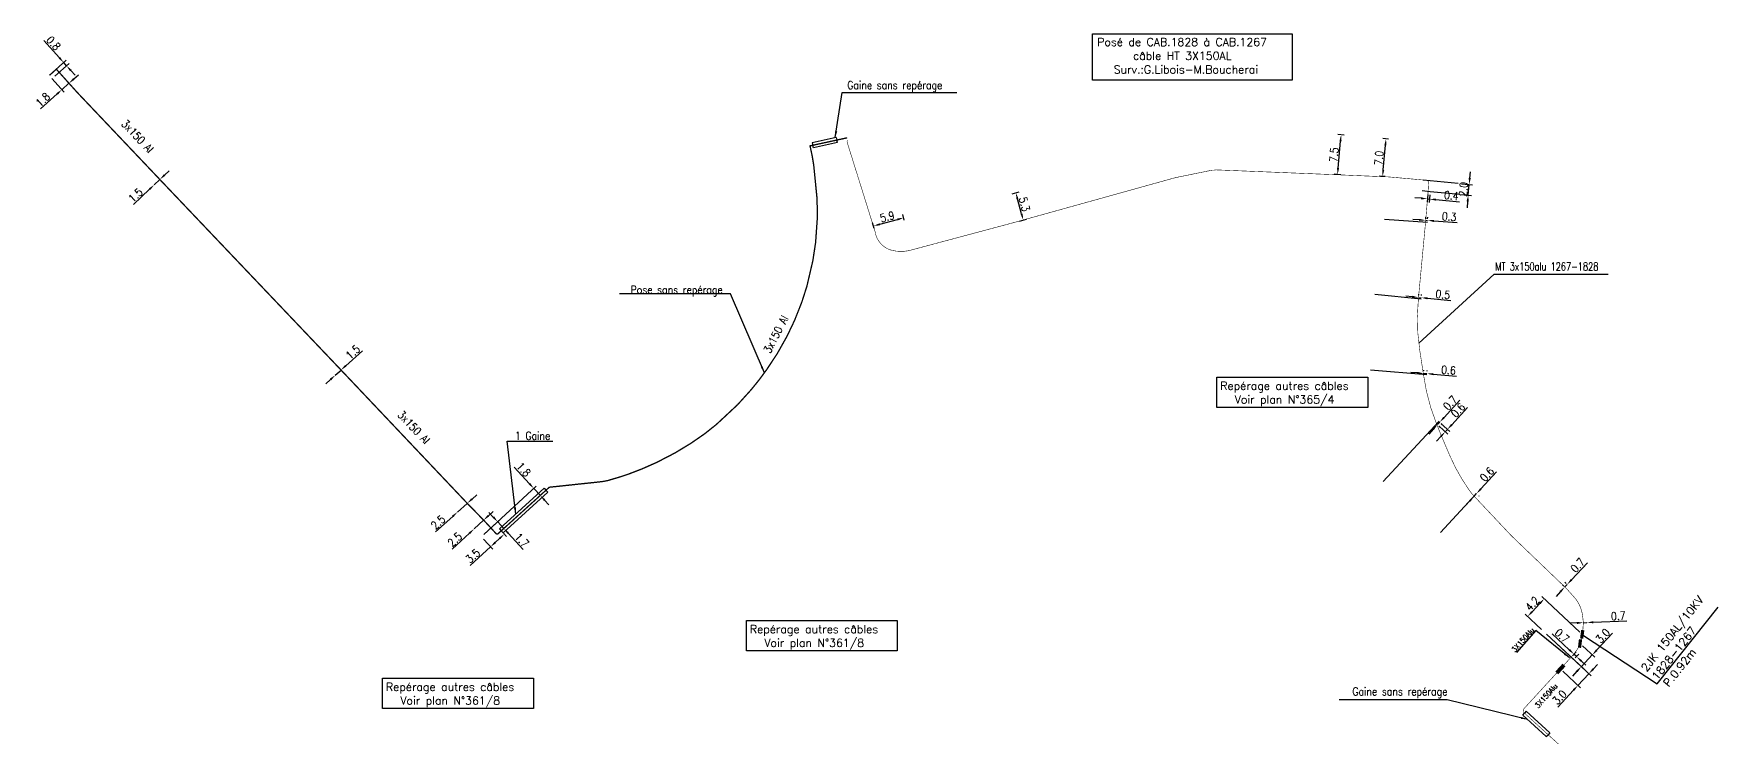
# Model space of a CAD drawing. Header units: millimetres. Extents: x 156382 to 158006, y 120998 to 122000.
# Drawn here: x 157395 to 157710.9, y 121566.6 to 121698.5 of the extents above; entities that cross this region are included whole.
import ezdxf
from ezdxf.enums import TextEntityAlignment as Align

# ---------------------------------------------------------------- set-up
doc = ezdxf.new("R2010")
doc.units = ezdxf.units.MM
doc.header["$PDMODE"] = 34
doc.layers.get('0').update_dxf_attribs({"linetype": 'CONTINUOUS'})
doc.layers.get('DEFPOINTS').update_dxf_attribs({"linetype": 'CONTINUOUS'})
for name, color, linetype in [('M_110', 1, 'M_ST_10'), ('M_200', 7, 'CONTINUOUS'), ('M_300', 7, 'CONTINUOUS'), ('M_400', 7, 'CONTINUOUS'), ('M_900', 7, 'CONTINUOUS')]:
    doc.layers.add(name, color=color, linetype=linetype)
doc.styles.add('M_ROMANS', font='ROMANS.shx', dxfattribs={"width": 0.75})
doc.styles.get("Standard").update_dxf_attribs({"font": 'romans.shx', "width": 0.85})
doc.linetypes.add('M_ST_10', pattern='A,5,-0.3,["++",Standard,S=1,R=0,X=0,Y=-0.5],-2.8', length=8.1)
doc.dimstyles.get("Standard").update_dxf_attribs({"dimtxt": 1.5, "dimasz": 1.2, "dimexe": 0.625, "dimexo": 0.625, "dimgap": 0.25, "dimtad": 1, "dimdec": 1, "dimzin": 0, "dimdsep": 46, "dimtxsty": 'Standard', "dimcen": -0.5, "dimadec": 0, "dimazin": 0, "dimtfac": 1, "dimtdec": 1, "dimtmove": 0, "dimatfit": 3, "dimfxl": 0, "dimtolj": 1, "dimtzin": 0, "dimarcsym": 0})

# ---------------------------------------------------------------- blocks, each defined once
blk = doc.blocks.new('*D0')
at = {"layer": 'DEFPOINTS', "color": 0, "linetype": 'Continuous', "transparency": 16777216}
for p in [(157397.99, 121690.56), (157400.28, 121688.01), (157401.62, 121689.22)]:
    blk.add_point(p, dxfattribs=at)
at = {"layer": 'M_110', "color": 0, "linetype": 'Continuous', "lineweight": -2, "transparency": 16777216}
for p, q in [((157398.41, 121690.1), (157400.7, 121687.55)), ((157402.52, 121690.02), (157403.41, 121690.82)), ((157399.39, 121687.21), (157396.28, 121684.41)), ((157401.62, 121689.22), (157400.28, 121688.01))]:
    blk.add_line(p, q, dxfattribs=at)
at = {"layer": 'M_110', "color": 0, "linetype": 'Continuous', "transparency": 16777216}
for points in [[(157402.38, 121690.17), (157402.65, 121689.87), (157401.62, 121689.22)], [(157399.26, 121687.36), (157399.53, 121687.06), (157400.28, 121688.01)]]:
    blk.add_solid(points, dxfattribs=at)
at = {"layer": 'M_110', "color": 0, "linetype": 'Continuous', "transparency": 16777216, "insert": (157396.72, 121686.15), "char_height": 1.5, "attachment_point": 5, "rotation": 41.9569}
blk.add_mtext('\\A1;1.8', dxfattribs=at)
blk = doc.blocks.new('*D1')
at = {"layer": 'DEFPOINTS', "color": 0, "linetype": 'Continuous', "transparency": 16777216}
for p in [(157401.16, 121692.5), (157397.96, 121690.7), (157398.49, 121690.1)]:
    blk.add_point(p, dxfattribs=at)
at = {"layer": 'M_110', "color": 0, "linetype": 'Continuous', "lineweight": -2, "transparency": 16777216}
for p, q in [((157399.82, 121693.99), (157396.9, 121697.24)), ((157398.42, 121691.12), (157401.09, 121693.52)), ((157398.96, 121690.52), (157401.63, 121692.92)), ((157401.16, 121692.5), (157400.63, 121693.1)), ((157401.96, 121691.61), (157402.77, 121690.72))]:
    blk.add_line(p, q, dxfattribs=at)
at = {"layer": 'M_110', "color": 0, "linetype": 'Continuous', "transparency": 16777216}
for points in [[(157399.97, 121694.12), (157399.68, 121693.86), (157400.63, 121693.1)], [(157402.11, 121691.74), (157401.81, 121691.48), (157401.16, 121692.5)]]:
    blk.add_solid(points, dxfattribs=at)
at = {"layer": 'M_110', "color": 0, "linetype": 'Continuous', "transparency": 16777216, "insert": (157398.71, 121696.73), "char_height": 1.5, "attachment_point": 5, "rotation": 311.9569}
blk.add_mtext('\\A1;0.8', dxfattribs=at)
blk = doc.blocks.new('*D2')
at = {"layer": 'DEFPOINTS', "color": 0, "linetype": 'Continuous', "transparency": 16777216}
for p in [(157418.66, 121671.17), (157417.61, 121670.18), (157417.61, 121670.18)]:
    blk.add_point(p, dxfattribs=at)
at = {"layer": 'M_110', "color": 0, "linetype": 'Continuous', "lineweight": -2, "transparency": 16777216}
for p, q in [((157418.66, 121671.17), (157417.61, 121670.18)), ((157419.53, 121672), (157420.4, 121672.83)), ((157416.74, 121669.35), (157413.7, 121666.47))]:
    blk.add_line(p, q, dxfattribs=at)
at = {"layer": 'M_110', "color": 0, "linetype": 'Continuous', "transparency": 16777216}
for points in [[(157419.4, 121672.15), (157419.67, 121671.86), (157418.66, 121671.17)], [(157416.6, 121669.5), (157416.88, 121669.21), (157417.61, 121670.18)]]:
    blk.add_solid(points, dxfattribs=at)
at = {"layer": 'M_110', "color": 0, "linetype": 'Continuous', "transparency": 16777216, "insert": (157414.1, 121668.22), "char_height": 1.5, "attachment_point": 5, "rotation": 43.4962}
blk.add_mtext('\\A1;1.5', dxfattribs=at)
blk = doc.blocks.new('*D3')
at = {"layer": 'DEFPOINTS', "color": 0, "linetype": 'Continuous', "transparency": 16777216}
for p in [(157451.55, 121634.47), (157451.55, 121634.47), (157452.63, 121635.45)]:
    blk.add_point(p, dxfattribs=at)
at = {"layer": 'M_110', "color": 0, "linetype": 'Continuous', "lineweight": -2, "transparency": 16777216}
for p, q in [((157453.52, 121636.25), (157456.63, 121639.06)), ((157450.66, 121633.67), (157449.77, 121632.87)), ((157451.55, 121634.47), (157452.63, 121635.45))]:
    blk.add_line(p, q, dxfattribs=at)
at = {"layer": 'M_110', "color": 0, "linetype": 'Continuous', "transparency": 16777216}
for points in [[(157453.38, 121636.4), (157453.65, 121636.1), (157452.63, 121635.45)], [(157450.52, 121633.82), (157450.79, 121633.52), (157451.55, 121634.47)]]:
    blk.add_solid(points, dxfattribs=at)
at = {"layer": 'M_110', "color": 0, "linetype": 'Continuous', "transparency": 16777216, "insert": (157454.85, 121638.8), "char_height": 1.5, "attachment_point": 5, "rotation": 42.0766}
blk.add_mtext('\\A1;1.5', dxfattribs=at)
blk = doc.blocks.new('*D4')
at = {"layer": 'DEFPOINTS', "color": 0, "linetype": 'Continuous', "transparency": 16777216}
for p in [(157476.3, 121610.45), (157474.47, 121608.82), (157474.47, 121608.82)]:
    blk.add_point(p, dxfattribs=at)
at = {"layer": 'M_110', "color": 0, "linetype": 'Continuous', "lineweight": -2, "transparency": 16777216}
for p, q in [((157476.3, 121610.45), (157474.47, 121608.82)), ((157477.19, 121611.26), (157478.08, 121612.06)), ((157473.58, 121608.01), (157470.33, 121605.09))]:
    blk.add_line(p, q, dxfattribs=at)
at = {"layer": 'M_110', "color": 0, "linetype": 'Continuous', "transparency": 16777216}
for points in [[(157477.05, 121611.4), (157477.32, 121611.11), (157476.3, 121610.45)], [(157473.45, 121608.16), (157473.71, 121607.86), (157474.47, 121608.82)]]:
    blk.add_solid(points, dxfattribs=at)
at = {"layer": 'M_110', "color": 0, "linetype": 'Continuous', "transparency": 16777216, "insert": (157470.84, 121606.89), "char_height": 1.5, "attachment_point": 5, "rotation": 41.9535}
blk.add_mtext('\\A1;2.5', dxfattribs=at)
blk = doc.blocks.new('*D5')
at = {"layer": 'DEFPOINTS', "color": 0, "linetype": 'Continuous', "transparency": 16777216}
for p in [(157479.37, 121607.3), (157477.58, 121605.64), (157477.58, 121605.64)]:
    blk.add_point(p, dxfattribs=at)
at = {"layer": 'M_110', "color": 0, "linetype": 'Continuous', "lineweight": -2, "transparency": 16777216}
for p, q in [((157479.37, 121607.3), (157477.58, 121605.64)), ((157480.26, 121608.12), (157481.14, 121608.93)), ((157476.69, 121604.83), (157473.48, 121601.86))]:
    blk.add_line(p, q, dxfattribs=at)
at = {"layer": 'M_110', "color": 0, "linetype": 'Continuous', "transparency": 16777216}
for points in [[(157480.12, 121608.27), (157480.39, 121607.97), (157479.37, 121607.3)], [(157476.56, 121604.97), (157476.83, 121604.68), (157477.58, 121605.64)]]:
    blk.add_solid(points, dxfattribs=at)
at = {"layer": 'M_110', "color": 0, "linetype": 'Continuous', "transparency": 16777216, "insert": (157473.97, 121603.67), "char_height": 1.5, "attachment_point": 5, "rotation": 42.7354}
blk.add_mtext('\\A1;2.5', dxfattribs=at)
blk = doc.blocks.new('*D6')
at = {"layer": 'DEFPOINTS', "color": 0, "linetype": 'Continuous', "transparency": 16777216}
for p in [(157658.07, 121625.37), (157658.47, 121625.81), (157660.08, 121624.31)]:
    blk.add_point(p, dxfattribs=at)
at = {"layer": 'M_110', "color": 0, "linetype": 'Continuous', "lineweight": -2, "transparency": 16777216}
for p, q in [((157660.9, 121625.19), (157663.87, 121628.4)), ((157658.86, 121623), (157658.04, 121622.12)), ((157658.52, 121624.94), (157660.13, 121623.45)), ((157658.93, 121625.38), (157660.54, 121623.89)), ((157659.68, 121623.88), (157660.08, 121624.31))]:
    blk.add_line(p, q, dxfattribs=at)
at = {"layer": 'M_110', "color": 0, "linetype": 'Continuous', "transparency": 16777216}
for points in [[(157658.71, 121623.13), (157659.01, 121622.86), (157659.68, 121623.88)], [(157660.75, 121625.33), (157661.05, 121625.06), (157660.08, 121624.31)]]:
    blk.add_solid(points, dxfattribs=at)
at = {"layer": 'M_110', "color": 0, "linetype": 'Continuous', "transparency": 16777216, "insert": (157662.06, 121627.92), "char_height": 1.5, "attachment_point": 5, "rotation": 47.1397}
blk.add_mtext('\\A1;0.6', dxfattribs=at)
blk = doc.blocks.new('M_300_03')
at = {"color": 0, "linetype": 'Continuous'}
blk.add_solid([(-2, 0.75), (-2, -0.75), (2, 0.75), (2, -0.75)], dxfattribs=at)
at = {"color": 0, "linetype": 'Continuous', "style": 'M_ROMANS', "width": 0.75, "flags": 3}
for tag, p in [('DEF_LEG', (0, -5)), ('DEF_COUP', (0, -7.5)), ('DEF_TYPE', (0, -10))]:
    blk.add_attdef(tag, text='', height=1.2, dxfattribs=at).set_placement(p, align=Align.MIDDLE)
blk = doc.blocks.new('*D9')
at = {"layer": 'DEFPOINTS', "color": 0, "linetype": 'Continuous', "transparency": 16777216}
for p in [(157552.77, 121661.4), (157558.12, 121664), (157558.41, 121662.95)]:
    blk.add_point(p, dxfattribs=at)
at = {"layer": 'M_110', "color": 0, "linetype": 'Continuous', "lineweight": -2, "transparency": 16777216}
for p, q in [((157558.24, 121663.55), (157557.96, 121664.61)), ((157552.6, 121662.01), (157552.31, 121663.06)), ((157553.64, 121662.78), (157556.96, 121663.69))]:
    blk.add_line(p, q, dxfattribs=at)
at = {"layer": 'M_110', "color": 0, "linetype": 'Continuous', "transparency": 16777216}
for points in [[(157553.58, 121662.97), (157553.69, 121662.58), (157552.48, 121662.46)], [(157556.91, 121663.88), (157557.02, 121663.49), (157558.12, 121664)]]:
    blk.add_solid(points, dxfattribs=at)
at = {"layer": 'M_110', "color": 0, "linetype": 'Continuous', "transparency": 16777216, "insert": (157555.05, 121664.2), "char_height": 1.5, "attachment_point": 5, "rotation": 15.3026}
blk.add_mtext('\\A1;5.9', dxfattribs=at)
blk = doc.blocks.new('*D10')
at = {"layer": 'DEFPOINTS', "color": 0, "linetype": 'Continuous', "transparency": 16777216}
for p in [(157577.84, 121668.33), (157579.15, 121668.69), (157579.24, 121663.22)]:
    blk.add_point(p, dxfattribs=at)
at = {"layer": 'M_110', "color": 0, "linetype": 'Continuous', "lineweight": -2, "transparency": 16777216}
for p, q in [((157578.44, 121668.49), (157579.76, 121668.85)), ((157580.23, 121664.74), (157579.47, 121667.53)), ((157579.84, 121663.38), (157581.15, 121663.74))]:
    blk.add_line(p, q, dxfattribs=at)
at = {"layer": 'M_110', "color": 0, "linetype": 'Continuous', "transparency": 16777216}
for points in [[(157579.66, 121667.58), (157579.28, 121667.48), (157579.15, 121668.69)], [(157580.43, 121664.79), (157580.04, 121664.68), (157580.55, 121663.58)]]:
    blk.add_solid(points, dxfattribs=at)
at = {"layer": 'M_110', "color": 0, "linetype": 'Continuous', "transparency": 16777216, "insert": (157580.78, 121666.55), "char_height": 1.5, "attachment_point": 5, "rotation": 285.3026}
blk.add_mtext('\\A1;5.3', dxfattribs=at)
blk = doc.blocks.new('*D11')
at = {"layer": 'DEFPOINTS', "color": 0, "linetype": 'Continuous', "transparency": 16777216}
for p in [(157656.46, 121668.98), (157656.73, 121667.5), (157656.86, 121668.94)]:
    blk.add_point(p, dxfattribs=at)
at = {"layer": 'M_110', "color": 0, "linetype": 'Continuous', "lineweight": -2, "transparency": 16777216}
for p, q in [((157655.13, 121667.65), (157653.94, 121667.76)), ((157656.4, 121668.36), (157656.27, 121666.92)), ((157656.33, 121667.54), (157656.73, 121667.5)), ((157656.8, 121668.32), (157656.67, 121666.88)), ((157657.92, 121667.4), (157662.33, 121666.99))]:
    blk.add_line(p, q, dxfattribs=at)
at = {"layer": 'M_110', "color": 0, "linetype": 'Continuous', "transparency": 16777216}
for points in [[(157655.15, 121667.85), (157655.11, 121667.45), (157656.33, 121667.54)], [(157657.94, 121667.59), (157657.9, 121667.2), (157656.73, 121667.5)]]:
    blk.add_solid(points, dxfattribs=at)
at = {"layer": 'M_110', "color": 0, "linetype": 'Continuous', "transparency": 16777216, "insert": (157660.82, 121668.14), "char_height": 1.5, "attachment_point": 5, "rotation": 354.7991}
blk.add_mtext('\\A1;0.4', dxfattribs=at)
blk = doc.blocks.new('*D12')
at = {"layer": 'DEFPOINTS', "color": 0, "linetype": 'Continuous', "transparency": 16777216}
for p in [(157662.1, 121670.44), (157661.92, 121668.44), (157664.16, 121670.25)]:
    blk.add_point(p, dxfattribs=at)
at = {"layer": 'M_110', "color": 0, "linetype": 'Continuous', "lineweight": -2, "transparency": 16777216}
for p, q in [((157662.72, 121670.38), (157664.78, 121670.19)), ((157664.27, 121671.44), (157664.38, 121672.64)), ((157662.54, 121668.39), (157664.6, 121668.2)), ((157663.98, 121668.26), (157664.16, 121670.25)), ((157663.87, 121667.06), (157663.77, 121665.87))]:
    blk.add_line(p, q, dxfattribs=at)
at = {"layer": 'M_110', "color": 0, "linetype": 'Continuous', "transparency": 16777216}
for points in [[(157664.07, 121671.46), (157664.47, 121671.43), (157664.16, 121670.25)], [(157663.67, 121667.08), (157664.07, 121667.04), (157663.98, 121668.26)]]:
    blk.add_solid(points, dxfattribs=at)
at = {"layer": 'M_110', "color": 0, "linetype": 'Continuous', "transparency": 16777216, "insert": (157663.08, 121669.34), "char_height": 1.5, "attachment_point": 5, "rotation": 84.8353}
blk.add_mtext('\\A1;2.0', dxfattribs=at)
blk = doc.blocks.new('*D13')
at = {"layer": 'DEFPOINTS', "color": 0, "linetype": 'Continuous', "transparency": 16777216}
for p in [(157648.56, 121678.78), (157649.67, 121678.68), (157649.03, 121671.66)]:
    blk.add_point(p, dxfattribs=at)
at = {"layer": 'M_110', "color": 0, "linetype": 'Continuous', "lineweight": -2, "transparency": 16777216}
for p, q in [((157649.05, 121678.74), (157647.94, 121678.84)), ((157648.03, 121672.96), (157648.45, 121677.59)), ((157648.41, 121671.72), (157647.3, 121671.82))]:
    blk.add_line(p, q, dxfattribs=at)
at = {"layer": 'M_110', "color": 0, "linetype": 'Continuous', "transparency": 16777216}
for points in [[(157648.25, 121677.61), (157648.65, 121677.57), (157648.56, 121678.78)], [(157647.84, 121672.98), (157648.23, 121672.94), (157647.93, 121671.76)]]:
    blk.add_solid(points, dxfattribs=at)
at = {"layer": 'M_110', "color": 0, "linetype": 'Continuous', "transparency": 16777216, "insert": (157647.23, 121675.2), "char_height": 1.5, "attachment_point": 5, "rotation": 84.8389}
blk.add_mtext('\\A1;7.0', dxfattribs=at)
blk = doc.blocks.new('*D14')
at = {"layer": 'DEFPOINTS', "color": 0, "linetype": 'Continuous', "transparency": 16777216}
for p in [(157640.14, 121679.54), (157641.36, 121679.43), (157640.69, 121672.01)]:
    blk.add_point(p, dxfattribs=at)
at = {"layer": 'M_110', "color": 0, "linetype": 'Continuous', "lineweight": -2, "transparency": 16777216}
for p, q in [((157640.74, 121679.49), (157639.52, 121679.6)), ((157639.58, 121673.32), (157640.03, 121678.35)), ((157640.07, 121672.07), (157638.85, 121672.18))]:
    blk.add_line(p, q, dxfattribs=at)
at = {"layer": 'M_110', "color": 0, "linetype": 'Continuous', "transparency": 16777216}
for points in [[(157639.83, 121678.37), (157640.23, 121678.33), (157640.14, 121679.54)], [(157639.38, 121673.34), (157639.78, 121673.3), (157639.47, 121672.12)]]:
    blk.add_solid(points, dxfattribs=at)
at = {"layer": 'M_110', "color": 0, "linetype": 'Continuous', "transparency": 16777216, "insert": (157638.8, 121675.81), "char_height": 1.5, "attachment_point": 5, "rotation": 84.8389}
blk.add_mtext('\\A1;7.5', dxfattribs=at)
blk = doc.blocks.new('*D15')
at = {"layer": 'DEFPOINTS', "color": 0, "linetype": 'Continuous', "transparency": 16777216}
for p in [(157655.98, 121663.17), (157656.33, 121663.15), (157656.35, 121663.5)]:
    blk.add_point(p, dxfattribs=at)
at = {"layer": 'M_110', "color": 0, "linetype": 'Continuous', "lineweight": -2, "transparency": 16777216}
for p, q in [((157656.02, 121663.79), (157656.05, 121664.14)), ((157656.37, 121663.77), (157656.4, 121664.12)), ((157654.81, 121663.61), (157653.61, 121663.69)), ((157656, 121663.52), (157656.35, 121663.5)), ((157657.55, 121663.41), (157661.91, 121663.1))]:
    blk.add_line(p, q, dxfattribs=at)
at = {"layer": 'M_110', "color": 0, "linetype": 'Continuous', "transparency": 16777216}
for points in [[(157654.82, 121663.8), (157654.79, 121663.41), (157656, 121663.52)], [(157657.56, 121663.61), (157657.54, 121663.21), (157656.35, 121663.5)]]:
    blk.add_solid(points, dxfattribs=at)
at = {"layer": 'M_110', "color": 0, "linetype": 'Continuous', "transparency": 16777216, "insert": (157660.4, 121664.21), "char_height": 1.5, "attachment_point": 5, "rotation": 355.9287}
blk.add_mtext('\\A1;0.3', dxfattribs=at)
blk = doc.blocks.new('*D16')
at = {"layer": 'DEFPOINTS', "color": 0, "linetype": 'Continuous', "transparency": 16777216}
for p in [(157654.64, 121648.87), (157655.14, 121648.82), (157655.16, 121649.01)]:
    blk.add_point(p, dxfattribs=at)
at = {"layer": 'M_110', "color": 0, "linetype": 'Continuous', "lineweight": -2, "transparency": 16777216}
for p, q in [((157653.46, 121649.18), (157652.27, 121649.3)), ((157654.66, 121649.06), (157655.16, 121649.01)), ((157654.7, 121649.5), (157654.72, 121649.69)), ((157655.2, 121649.45), (157655.22, 121649.64)), ((157656.35, 121648.9), (157660.7, 121648.47))]:
    blk.add_line(p, q, dxfattribs=at)
at = {"layer": 'M_110', "color": 0, "linetype": 'Continuous', "transparency": 16777216}
for points in [[(157653.48, 121649.38), (157653.44, 121648.98), (157654.66, 121649.06)], [(157656.37, 121649.1), (157656.33, 121648.7), (157655.16, 121649.01)]]:
    blk.add_solid(points, dxfattribs=at)
at = {"layer": 'M_110', "color": 0, "linetype": 'Continuous', "transparency": 16777216, "insert": (157659.22, 121649.62), "char_height": 1.5, "attachment_point": 5, "rotation": 354.3901}
blk.add_mtext('\\A1;0.5', dxfattribs=at)
blk = doc.blocks.new('*D17')
at = {"layer": 'DEFPOINTS', "color": 0, "linetype": 'Continuous', "transparency": 16777216}
for p in [(157655.58, 121634.66), (157656.23, 121634.61), (157656.24, 121634.77)]:
    blk.add_point(p, dxfattribs=at)
at = {"layer": 'M_110', "color": 0, "linetype": 'Continuous', "lineweight": -2, "transparency": 16777216}
for p, q in [((157654.39, 121634.91), (157653.2, 121635.01)), ((157655.59, 121634.82), (157656.24, 121634.77)), ((157655.63, 121635.29), (157655.64, 121635.44)), ((157656.28, 121635.23), (157656.29, 121635.39)), ((157657.43, 121634.67), (157661.79, 121634.32))]:
    blk.add_line(p, q, dxfattribs=at)
at = {"layer": 'M_110', "color": 0, "linetype": 'Continuous', "transparency": 16777216}
for points in [[(157654.41, 121635.11), (157654.38, 121634.71), (157655.59, 121634.82)], [(157657.45, 121634.87), (157657.42, 121634.47), (157656.24, 121634.77)]]:
    blk.add_solid(points, dxfattribs=at)
at = {"layer": 'M_110', "color": 0, "linetype": 'Continuous', "transparency": 16777216, "insert": (157660.29, 121635.44), "char_height": 1.5, "attachment_point": 5, "rotation": 355.4265}
blk.add_mtext('\\A1;0.6', dxfattribs=at)
blk = doc.blocks.new('*D18')
at = {"layer": 'DEFPOINTS', "color": 0, "linetype": 'Continuous', "transparency": 16777216}
for p in [(157658.03, 121625.37), (157658.47, 121625.84), (157658.64, 121625.69)]:
    blk.add_point(p, dxfattribs=at)
at = {"layer": 'M_110', "color": 0, "linetype": 'Continuous', "lineweight": -2, "transparency": 16777216}
for p, q in [((157659.45, 121626.57), (157662.42, 121629.78)), ((157657.38, 121624.33), (157656.57, 121623.45)), ((157658.2, 121625.21), (157658.64, 121625.69)), ((157658.49, 121624.94), (157658.66, 121624.78)), ((157658.93, 121625.42), (157659.1, 121625.26))]:
    blk.add_line(p, q, dxfattribs=at)
at = {"layer": 'M_110', "color": 0, "linetype": 'Continuous', "transparency": 16777216}
for points in [[(157659.31, 121626.7), (157659.6, 121626.43), (157658.64, 121625.69)], [(157657.24, 121624.46), (157657.53, 121624.19), (157658.2, 121625.21)]]:
    blk.add_solid(points, dxfattribs=at)
at = {"layer": 'M_110', "color": 0, "linetype": 'Continuous', "transparency": 16777216, "insert": (157660.61, 121629.29), "char_height": 1.5, "attachment_point": 5, "rotation": 47.2611}
blk.add_mtext('\\A1;0.7', dxfattribs=at)
blk = doc.blocks.new('*D19')
at = {"layer": 'DEFPOINTS', "color": 0, "linetype": 'Continuous', "transparency": 16777216}
for p in [(157665.08, 121611.8), (157665.52, 121612.28), (157665.54, 121612.27)]:
    blk.add_point(p, dxfattribs=at)
at = {"layer": 'M_110', "color": 0, "linetype": 'Continuous', "lineweight": -2, "transparency": 16777216}
for p, q in [((157666.35, 121613.15), (157669.31, 121616.37)), ((157664.28, 121610.91), (157663.47, 121610.03)), ((157665.1, 121611.79), (157665.54, 121612.27)), ((157665.54, 121611.38), (157665.56, 121611.37)), ((157665.98, 121611.86), (157666, 121611.85))]:
    blk.add_line(p, q, dxfattribs=at)
at = {"layer": 'M_110', "color": 0, "linetype": 'Continuous', "transparency": 16777216}
for points in [[(157664.14, 121611.04), (157664.43, 121610.77), (157665.1, 121611.79)], [(157666.2, 121613.29), (157666.5, 121613.02), (157665.54, 121612.27)]]:
    blk.add_solid(points, dxfattribs=at)
at = {"layer": 'M_110', "color": 0, "linetype": 'Continuous', "transparency": 16777216, "insert": (157667.5, 121615.88), "char_height": 1.5, "attachment_point": 5, "rotation": 47.3508}
blk.add_mtext('\\A1;0.6', dxfattribs=at)
blk = doc.blocks.new('*D20')
at = {"layer": 'DEFPOINTS', "color": 0, "linetype": 'Continuous', "transparency": 16777216}
for p in [(157682.53, 121595.24), (157682.82, 121594.97), (157682.38, 121594.49)]:
    blk.add_point(p, dxfattribs=at)
at = {"layer": 'M_110', "color": 0, "linetype": 'Continuous', "lineweight": -2, "transparency": 16777216}
for p, q in [((157683.34, 121596.12), (157686.32, 121599.32)), ((157681.92, 121594.92), (157681.63, 121595.19)), ((157682.36, 121595.39), (157682.07, 121595.67)), ((157682.09, 121594.77), (157682.53, 121595.24)), ((157681.27, 121593.89), (157680.45, 121593.01))]:
    blk.add_line(p, q, dxfattribs=at)
at = {"layer": 'M_110', "color": 0, "linetype": 'Continuous', "transparency": 16777216}
for points in [[(157681.12, 121594.02), (157681.41, 121593.75), (157682.09, 121594.77)], [(157683.2, 121596.26), (157683.49, 121595.98), (157682.53, 121595.24)]]:
    blk.add_solid(points, dxfattribs=at)
at = {"layer": 'M_110', "color": 0, "linetype": 'Continuous', "transparency": 16777216, "insert": (157684.51, 121598.84), "char_height": 1.5, "attachment_point": 5, "rotation": 47.0853}
blk.add_mtext('\\A1;0.7', dxfattribs=at)
blk = doc.blocks.new('*D21')
at = {"layer": 'DEFPOINTS', "color": 0, "linetype": 'Continuous', "transparency": 16777216}
for p in [(157685.57, 121588.07), (157686.22, 121588.1), (157686.22, 121588.1)]:
    blk.add_point(p, dxfattribs=at)
at = {"layer": 'M_110', "color": 0, "linetype": 'Continuous', "lineweight": -2, "transparency": 16777216}
for p, q in [((157687.42, 121588.15), (157693.74, 121588.42)), ((157684.37, 121588.02), (157683.17, 121587.97)), ((157685.57, 121588.07), (157686.22, 121588.1))]:
    blk.add_line(p, q, dxfattribs=at)
at = {"layer": 'M_110', "color": 0, "linetype": 'Continuous', "transparency": 16777216}
for points in [[(157684.37, 121588.22), (157684.38, 121587.82), (157685.57, 121588.07)], [(157687.41, 121588.35), (157687.43, 121587.95), (157686.22, 121588.1)]]:
    blk.add_solid(points, dxfattribs=at)
at = {"layer": 'M_110', "color": 0, "linetype": 'Continuous', "transparency": 16777216, "insert": (157692.11, 121589.35), "char_height": 1.5, "attachment_point": 5, "rotation": 2.4364}
blk.add_mtext('\\A1;0.7', dxfattribs=at)
blk = doc.blocks.new('*D22')
at = {"layer": 'DEFPOINTS', "color": 0, "linetype": 'Continuous', "transparency": 16777216}
for p in [(157683.16, 121581.48), (157683.64, 121581.04), (157684.28, 121581.73)]:
    blk.add_point(p, dxfattribs=at)
at = {"layer": 'M_110', "color": 0, "linetype": 'Continuous', "lineweight": -2, "transparency": 16777216}
for p, q in [((157682.93, 121582.99), (157679.73, 121585.97)), ((157683.59, 121581.94), (157684.23, 121582.63)), ((157684.28, 121581.73), (157683.81, 121582.17)), ((157684.06, 121581.49), (157684.71, 121582.18)), ((157685.16, 121580.91), (157686.03, 121580.09))]:
    blk.add_line(p, q, dxfattribs=at)
at = {"layer": 'M_110', "color": 0, "linetype": 'Continuous', "transparency": 16777216}
for points in [[(157683.07, 121583.14), (157682.79, 121582.84), (157683.81, 121582.17)], [(157685.29, 121581.05), (157685.02, 121580.76), (157684.28, 121581.73)]]:
    blk.add_solid(points, dxfattribs=at)
at = {"layer": 'M_110', "color": 0, "linetype": 'Continuous', "transparency": 16777216, "insert": (157681.58, 121585.62), "char_height": 1.5, "attachment_point": 5, "rotation": 316.9541}
blk.add_mtext('\\A1;0.7', dxfattribs=at)
blk = doc.blocks.new('*D116')
at = {"layer": 'DEFPOINTS', "color": 0, "linetype": 'Continuous', "transparency": 16777216}
for p in [(157478.94, 121604.17), (157482.66, 121605.29), (157480.67, 121602.3)]:
    blk.add_point(p, dxfattribs=at)
at = {"layer": 'M_200', "color": 0, "linetype": 'Continuous', "lineweight": -2, "transparency": 16777216}
for p, q in [((157483.09, 121604.83), (157483.66, 121604.21)), ((157480.67, 121602.3), (157476.86, 121598.78)), ((157479.36, 121603.71), (157481.09, 121601.84)), ((157482.36, 121603.86), (157481.55, 121603.11))]:
    blk.add_line(p, q, dxfattribs=at)
at = {"layer": 'M_200', "color": 0, "linetype": 'Continuous', "transparency": 16777216}
for points in [[(157482.22, 121604), (157482.49, 121603.71), (157483.24, 121604.67)], [(157481.41, 121603.26), (157481.68, 121602.96), (157480.67, 121602.3)]]:
    blk.add_solid(points, dxfattribs=at)
at = {"layer": 'M_200', "color": 0, "linetype": 'Continuous', "transparency": 16777216, "insert": (157477.35, 121600.59), "char_height": 1.5, "attachment_point": 5, "rotation": 42.7354}
blk.add_mtext('\\A1;3.5', dxfattribs=at)
blk = doc.blocks.new('*D117')
at = {"layer": 'DEFPOINTS', "color": 0, "linetype": 'Continuous', "transparency": 16777216}
for p in [(157478.94, 121604.17), (157482, 121606.99), (157482.66, 121605.29)]:
    blk.add_point(p, dxfattribs=at)
at = {"layer": 'M_400', "color": 0, "linetype": 'Continuous', "lineweight": -2, "transparency": 16777216}
for p, q in [((157479.4, 121604.59), (157482.46, 121607.42)), ((157481.18, 121607.87), (157480.37, 121608.75)), ((157482, 121606.99), (157483.15, 121605.74)), ((157483.12, 121605.72), (157483.61, 121606.17)), ((157483.97, 121604.86), (157486.81, 121601.78))]:
    blk.add_line(p, q, dxfattribs=at)
at = {"layer": 'M_400', "color": 0, "linetype": 'Continuous', "transparency": 16777216}
for points in [[(157481.33, 121608.01), (157481.04, 121607.74), (157482, 121606.99)], [(157484.11, 121605), (157483.82, 121604.73), (157483.15, 121605.74)]]:
    blk.add_solid(points, dxfattribs=at)
at = {"layer": 'M_400', "color": 0, "linetype": 'Continuous', "transparency": 16777216, "insert": (157486.53, 121603.56), "char_height": 1.5, "attachment_point": 5, "rotation": 312.7354}
blk.add_mtext('\\A1;1.7', dxfattribs=at)
blk = doc.blocks.new('*D118')
at = {"layer": 'DEFPOINTS', "color": 0, "linetype": 'Continuous', "transparency": 16777216}
for p in [(157488.77, 121613.25), (157491.04, 121612.9), (157478.94, 121604.17)]:
    blk.add_point(p, dxfattribs=at)
at = {"layer": 'M_400', "color": 0, "linetype": 'Continuous', "lineweight": -2, "transparency": 16777216}
for p, q in [((157487.96, 121614.13), (157485.12, 121617.21)), ((157479.4, 121604.59), (157489.23, 121613.68)), ((157490, 121611.93), (157488.77, 121613.25)), ((157490.58, 121612.47), (157489.54, 121611.51)), ((157490.81, 121611.05), (157491.62, 121610.17))]:
    blk.add_line(p, q, dxfattribs=at)
at = {"layer": 'M_400', "color": 0, "linetype": 'Continuous', "transparency": 16777216}
for points in [[(157488.11, 121614.27), (157487.81, 121614), (157488.77, 121613.25)], [(157490.96, 121611.18), (157490.66, 121610.91), (157490, 121611.93)]]:
    blk.add_solid(points, dxfattribs=at)
at = {"layer": 'M_400', "color": 0, "linetype": 'Continuous', "transparency": 16777216, "insert": (157486.87, 121616.79), "char_height": 1.5, "attachment_point": 5, "rotation": 312.7354}
blk.add_mtext('\\A1;1.8', dxfattribs=at)
blk = doc.blocks.new('*D324')
at = {"layer": 'DEFPOINTS', "color": 0, "linetype": 'Continuous', "transparency": 16777216}
for p in [(157678.2, 121586.37), (157681.26, 121579.39), (157684.55, 121576.31)]:
    blk.add_point(p, dxfattribs=at)
at = {"layer": 'M_300', "color": 0, "linetype": 'Continuous', "lineweight": -2, "transparency": 16777216}
for p, q in [((157678.65, 121585.94), (157687.06, 121578.08)), ((157681.72, 121578.97), (157685.01, 121575.88)), ((157687.42, 121579.38), (157688.24, 121580.25)), ((157686.6, 121578.5), (157684.55, 121576.31)), ((157683.73, 121575.44), (157680.75, 121572.24))]:
    blk.add_line(p, q, dxfattribs=at)
at = {"layer": 'M_300', "color": 0, "linetype": 'Continuous', "transparency": 16777216}
for points in [[(157687.28, 121579.52), (157687.57, 121579.24), (157686.6, 121578.5)], [(157683.59, 121575.57), (157683.88, 121575.3), (157684.55, 121576.31)]]:
    blk.add_solid(points, dxfattribs=at)
at = {"layer": 'M_300', "color": 0, "linetype": 'Continuous', "transparency": 16777216, "insert": (157681.1, 121574.08), "char_height": 1.5, "attachment_point": 5, "rotation": 46.902}
blk.add_mtext('\\A1;3.0', dxfattribs=at)
blk = doc.blocks.new('*D325')
at = {"layer": 'DEFPOINTS', "color": 0, "linetype": 'Continuous', "transparency": 16777216}
for p in [(157678.2, 121586.37), (157684.94, 121584.16), (157685.19, 121579.83)]:
    blk.add_point(p, dxfattribs=at)
at = {"layer": 'M_300', "color": 0, "linetype": 'Continuous', "lineweight": -2, "transparency": 16777216}
for p, q in [((157678.65, 121585.94), (157685.64, 121579.4)), ((157688.06, 121582.89), (157691.04, 121586.09)), ((157685.19, 121579.83), (157687.24, 121582.02)), ((157685.4, 121583.74), (157687.69, 121581.59)), ((157684.37, 121578.95), (157683.55, 121578.07))]:
    blk.add_line(p, q, dxfattribs=at)
at = {"layer": 'M_300', "color": 0, "linetype": 'Continuous', "transparency": 16777216}
for points in [[(157687.91, 121583.03), (157688.2, 121582.76), (157687.24, 121582.02)], [(157684.22, 121579.09), (157684.51, 121578.81), (157685.19, 121579.83)]]:
    blk.add_solid(points, dxfattribs=at)
at = {"layer": 'M_300', "color": 0, "linetype": 'Continuous', "transparency": 16777216, "insert": (157689.23, 121585.61), "char_height": 1.5, "attachment_point": 5, "rotation": 46.902}
blk.add_mtext('\\A1;3.0', dxfattribs=at)
blk = doc.blocks.new('*D326')
at = {"layer": 'DEFPOINTS', "color": 0, "transparency": 16777216}
for p in [(157678.22, 121592.55), (157678.2, 121586.37), (157685.35, 121585.88)]:
    blk.add_point(p, dxfattribs=at)
at = {"layer": 'M_300', "color": 0, "lineweight": -2, "transparency": 16777216}
for p, q in [((157675.95, 121590.12), (157677.4, 121591.67)), ((157684.89, 121586.31), (157677.77, 121592.98)), ((157677.74, 121586.8), (157674.67, 121589.67))]:
    blk.add_line(p, q, dxfattribs=at)
at = {"layer": 'M_300', "color": 0, "transparency": 16777216}
for points in [[(157677.26, 121591.81), (157677.55, 121591.54), (157678.22, 121592.55)], [(157675.8, 121590.25), (157676.09, 121589.98), (157675.13, 121589.24)]]:
    blk.add_solid(points, dxfattribs=at)
at = {"layer": 'M_300', "color": 0, "transparency": 16777216, "insert": (157676, 121591.64), "char_height": 1.5, "attachment_point": 5, "rotation": 46.902}
blk.add_mtext('\\A1;4.2', dxfattribs=at)

msp = doc.modelspace()

# ---------------------------------------------------------------- linework, layer by layer
at = {"layer": 'M_110', "flags": 128}
for points, const_width in [([(157547.53, 121678.99), (157540.57, 121677.48), (157540.96, 121675.65), (157541.25, 121673.93), (157541.9, 121667.42), (157541.92, 121663.73), (157541.61, 121659.33), (157541.09, 121655.92), (157539.97, 121651.13), (157539.02, 121648.16), (157537.67, 121644.76), (157536.25, 121641.78), (157534.44, 121638.56), (157532.43, 121635.51), (157530.99, 121633.56), (157529.55, 121631.78), (157527.01, 121628.97), (157523.02, 121625.25), (157520.81, 121623.49), (157518.16, 121621.66), (157515.21, 121619.88), (157511.85, 121618.14), (157509.05, 121616.9), (157506.52, 121615.93), (157504.97, 121615.41), (157502.6, 121614.71), (157501.75, 121614.55), (157500.73, 121614.43), (157500, 121614.35), (157497.22, 121614.06), (157494.07, 121613.72), (157491.77, 121613.48, 0.159136), (157491.6, 121613.4), (157482.11, 121604.79, -0.411627), (157481.68, 121604.8), (157479.37, 121607.3), (157476.3, 121610.45), (157452.63, 121635.45), (157418.66, 121671.17), (157403.11, 121687.56), (157399.25, 121691.86), (157397.96, 121690.7)], 0.25), ([(157685.18, 121561.4), (157674.54, 121571.1, -0.378622), (157674.44, 121571.96), (157683.16, 121581.48), (157684.07, 121582.58, 0.092105), (157684.94, 121584.16, 0.064196), (157685.57, 121588.07), (157685.43, 121589.3, 0.13439), (157684.11, 121592.55), (157682.38, 121594.49), (157672.08, 121604.36), (157665.08, 121611.8, -0.034387), (157664.18, 121612.9, -0.051949), (157660.54, 121619.36, -0.006661), (157658.03, 121625.37, -0.062634), (157655.58, 121634.66), (157654.88, 121639.22, -0.063637), (157654.64, 121648.87), (157655.98, 121663.17), (157656.46, 121668.98), (157656.55, 121670.51, 0.502448), (157655.92, 121671.05), (157649.03, 121671.66), (157640.69, 121672.01), (157616.69, 121672.98, -0.046567), (157615.88, 121672.91), (157609.03, 121671.51), (157579.24, 121663.22), (157560.18, 121658.12), (157559.52, 121657.94, -0.121989), (157556.06, 121657.86, -0.311428), (157552.77, 121661.4), (157547.53, 121678.15, -0.340622), (157547.66, 121678.51, 1.963449)], 0.1)]:
    msp.add_lwpolyline(points, format="xyb", dxfattribs=dict(at, const_width=const_width))
for points in [[(157662.1, 121670.44), (157655.5, 121671.07)], [(157655.32, 121669.08), (157656.86, 121668.94), (157662.33, 121668.43)], [(157655.32, 121669.08), (157656.86, 121668.94)], [(157648.25, 121663.72), (157656.32, 121663.15)]]:
    msp.add_lwpolyline(points, dxfattribs=at)
at = {"layer": 'M_110', "linetype": 'Continuous', "flags": 128}
for points in [[(157654.71, 121640.49), (157668.82, 121653.42), (157690.19, 121653.42)], [(157646.45, 121649.68), (157655.14, 121648.82)], [(157645.64, 121635.46), (157656.23, 121634.61)], [(157648.05, 121614.56), (157658.5, 121625.87)], [(157658.8, 121604.98), (157665.54, 121612.3)]]:
    msp.add_lwpolyline(points, dxfattribs=at)
at = {"layer": 'M_300', "linetype": 'Continuous', "flags": 128}
msp.add_lwpolyline([(157685.62, 121585.66), (157699.4, 121576.58), (157710.87, 121590.98)], dxfattribs=at)
at = {"layer": 'M_400', "color": 7, "linetype": 'CONTINUOUS'}
for p, q in [((157545.49, 121679.06), (157540.97, 121678.07)), ((157540.97, 121678.07), (157541.08, 121677.58)), ((157541.19, 121677.09), (157541.08, 121677.58)), ((157545.71, 121678.09), (157541.19, 121677.09)), ((157545.49, 121679.06), (157545.6, 121678.57)), ((157545.71, 121678.09), (157545.6, 121678.57)), ((157490.71, 121613.27), (157482.33, 121605.66)), ((157491.38, 121612.53), (157483, 121604.92)), ((157490.71, 121613.27), (157491.04, 121612.9)), ((157491.38, 121612.53), (157491.04, 121612.9)), ((157482.33, 121605.66), (157482.66, 121605.29)), ((157483, 121604.92), (157482.66, 121605.29)), ((157674.2, 121570.73), (157674.54, 121571.1)), ((157674.2, 121570.73), (157678.62, 121566.7)), ((157674.87, 121571.47), (157674.54, 121571.1)), ((157674.87, 121571.47), (157679.29, 121567.44)), ((157678.62, 121566.7), (157678.95, 121567.07)), ((157679.29, 121567.44), (157678.95, 121567.07))]:
    msp.add_line(p, q, dxfattribs=at)
at = {"layer": 'M_900'}
for points in [[(157593.51, 121698.51), (157630.95, 121698.51), (157630.95, 121689.8), (157593.51, 121689.8)], [(157616.86, 121634.12), (157645.13, 121634.12), (157645.13, 121628.4), (157616.86, 121628.4)], [(157528.66, 121588.49), (157556.93, 121588.49), (157556.93, 121582.78), (157528.66, 121582.78)], [(157460.42, 121577.66), (157488.69, 121577.66), (157488.69, 121571.95), (157460.42, 121571.95)]]:
    msp.add_lwpolyline(points, close=True, dxfattribs=at)

# ---------------------------------------------------------------- block references
at = {"layer": 'M_300'}
for p, xscale, yscale, zscale, rotation in [((157685.35, 121585.89), 0.4, 0.4, 0.4, 82.41478551770561), ((157684.94, 121584.16), 0.4, 0.4, 0.4, 83.01144737972209), ((157681.26, 121579.39), 0.5, 0.5, 0.5, 227.5213919556464)]:
    msp.add_blockref('M_300_03', p, dxfattribs=dict(at, xscale=xscale, yscale=yscale, zscale=zscale, rotation=rotation))

# ---------------------------------------------------------------- texts
at = {"layer": 'M_110', "linetype": 'Continuous', "width": 0.85}
for s, height, rotation, p in [('3x150 Al', 1.5, 313.5482, (157411.32, 121681.5)), ('3x150 Al', 1.5, 62.7993, (157533.1, 121638.43)), ('3x150 Al', 1.5, 313.5482, (157463.11, 121626.93)), ('3X150Alu', 1, 48.3543, (157672.77, 121582.44)), ('3X150Alu', 1, 48.3543, (157677.12, 121571.95))]:
    msp.add_text(s, height=height, rotation=rotation, dxfattribs=at).set_placement(p)
at = {"layer": 'M_110', "linetype": 'Continuous', "width": 0.75}
msp.add_text('MT 3x150alu 1267-1828', height=1.5, dxfattribs=at).set_placement((157669.05, 121654.11))
at = {"layer": 'M_110', "linetype": 'Continuous', "insert": (157524.2, 121649.26), "char_height": 1.5, "attachment_point": 9}
msp.add_mtext('\\A1;Pose sans repérage', dxfattribs=at)
at = {"layer": 'M_300', "linetype": 'Continuous'}
for s, p in [('2JK 150AL/10KV', (157697.42, 121578.78)), ('1828-1267', (157699.43, 121577.18)), ('P.0.92m', (157701.58, 121575.91))]:
    msp.add_text(s, height=1.5, rotation=51.5427, dxfattribs=at).set_placement(p)
at = {"layer": 'M_400', "linetype": 'Continuous', "char_height": 1.5}
for s, insert, attachment_point in [('Gaine sans repérage', (157547.56, 121689.63), 1), ('\\A1;1 Gaine', (157485.25, 121622.38), 7), ('\\A1;Gaine sans repérage', (157660.08, 121573.94), 9)]:
    msp.add_mtext(s, dxfattribs=dict(at, insert=insert, attachment_point=attachment_point))
at = {"layer": 'M_900', "linetype": 'Continuous'}
for s, p in [('Posé de CAB.1828 à CAB.1267', (157594.42, 121696.2)), ('Surv.:G.Libois-M.Boucherai', (157597.51, 121691.05)), ('câble HT 3X150AL', (157601.14, 121693.62)), ('Repérage autres câbles', (157617.49, 121631.74)), ('Voir plan N°365/4', (157620.19, 121629.17)), ('Repérage autres câbles', (157529.29, 121586.11)), ('Voir plan N°361/8', (157532, 121583.54)), ('Repérage autres câbles', (157461.05, 121575.28)), ('Voir plan N°361/8', (157463.75, 121572.71))]:
    msp.add_text(s, height=1.5, dxfattribs=at).set_placement(p)

# ---------------------------------------------------------------- dimensions: what is measured, and where the dimension line sits
at = {"layer": 'M_110', "linetype": 'Continuous'}
for base, p1, p2, angle, picture, middle, dimtype in [((157401.16, 121692.5), (157397.96, 121690.7), (157398.49, 121690.1), 131.9569, '*D1', (157397.96, 121696.06), 160), ((157400.28, 121688.01), (157401.62, 121689.22), (157397.99, 121690.56), 41.9569, '*D0', (157397.39, 121685.41), 160), ((157640.1398, 121679.5446), (157640.6896, 121672.0146), (157641.3598, 121679.4344), 84.8389, '*D14', (157639.7947, 121675.724), 161), ((157648.56048, 121678.78398), (157649.03379, 121671.66253), (157649.66799, 121678.68395), 84.83886, '*D13', (157648.22872, 121675.11097), 161), ((157417.6114, 121670.1765), (157418.6633, 121671.1745), (157417.6114, 121670.1765), 43.4962, '*D2', (157414.7861, 121667.4958), 160), ((157664.16, 121670.25), (157661.92, 121668.44), (157662.1, 121670.44), 84.8353, '*D12', (157664.07, 121669.25), 161), ((157579.15, 121668.69), (157579.24, 121663.22), (157577.84, 121668.33), 105.3026, '*D10', (157579.81, 121666.28), 161), ((157656.73, 121667.5), (157656.46, 121668.98), (157656.86, 121668.94), 354.7991, '*D11', (157660.73, 121667.14), 161), ((157558.12, 121664), (157552.77, 121661.4), (157558.41, 121662.95), 15.3026, '*D9', (157555.31, 121663.23), 161), ((157656.3537, 121663.4953), (157655.9797, 121663.171), (157656.3288, 121663.1462), 355.9287, '*D15', (157660.3293, 121663.2123), 161), ((157655.16, 121649.01), (157654.64, 121648.87), (157655.14, 121648.82), 354.3901, '*D16', (157659.12, 121648.63), 161), ((157451.55, 121634.47), (157452.63, 121635.45), (157451.55, 121634.47), 42.0766, '*D3', (157455.52, 121638.06), 160), ((157656.2385, 121634.7652), (157655.5782, 121634.6627), (157656.2261, 121634.6109), 355.4265, '*D17', (157660.2115, 121634.4474), 161), ((157658.6402, 121625.6865), (157658.0302, 121625.3652), (157658.4713, 121625.8426), 47.2611, '*D18', (157661.3451, 121628.6139), 161), ((157660.08, 121624.31), (157658.07, 121625.37), (157658.47, 121625.81), 227.1397, '*D6', (157662.79, 121627.24), 160), ((157665.53677, 121612.26918), (157665.08322, 121611.80323), (157665.5236, 121612.28131), 47.35079, '*D19', (157668.23712, 121615.20073), 161), ((157474.4733, 121608.8151), (157476.2953, 121610.453), (157474.4733, 121608.8151), 41.9535, '*D4', (157471.5092, 121606.1505), 160), ((157682.53, 121595.24), (157682.38, 121594.49), (157682.82, 121594.97), 47.0853, '*D20', (157685.24, 121598.16), 161), ((157686.2222, 121588.1011), (157685.5728, 121588.0735), (157686.2222, 121588.1011), 2.4364, '*D21', (157692.1545, 121588.3535), 161), ((157684.2807, 121581.7277), (157683.1616, 121581.4818), (157683.6366, 121581.0381), 316.9541, '*D22', (157680.8929, 121584.892), 161)]:
    dim = msp.add_linear_dim(base=base, p1=p1, p2=p2, angle=angle, dimstyle='Standard', dxfattribs=at)
    dim.commit()
    dim.dimension.update_dxf_attribs({"geometry": picture, "text_midpoint": middle, "dimtype": dimtype})
dim = msp.add_linear_dim(base=(157477.58, 121605.64), p1=(157479.37, 121607.3), p2=(157477.58, 121605.64), angle=42.7354, text='2.5', dimstyle='Standard', dxfattribs=at)
dim.commit()
dim.dimension.update_dxf_attribs({"geometry": '*D5', "text_midpoint": (157474.65, 121602.94), "dimtype": 160})
at = {"layer": 'M_200', "linetype": 'Continuous'}
dim = msp.add_linear_dim(base=(157480.67, 121602.3), p1=(157482.66, 121605.29), p2=(157478.94, 121604.17), angle=42.7354, dimstyle='Standard', dxfattribs=at)
dim.commit()
dim.dimension.update_dxf_attribs({"geometry": '*D116', "text_midpoint": (157478.02, 121599.86), "dimtype": 160})
at = {"layer": 'M_300'}
dim = msp.add_linear_dim(base=(157678.22, 121592.55), p1=(157678.2, 121586.37), p2=(157685.35, 121585.88), angle=46.902, text='4.2', dimstyle='Standard', dxfattribs=at)
dim.commit()
dim.dimension.update_dxf_attribs({"geometry": '*D326', "text_midpoint": (157676.73, 121590.95), "dimtype": 160})
at = {"layer": 'M_300', "linetype": 'Continuous'}
for base, p1, p2, picture, middle in [((157685.19, 121579.83), (157684.94, 121584.16), (157678.2, 121586.37), '*D325', (157689.96, 121584.93)), ((157684.55, 121576.31), (157678.2, 121586.37), (157681.26, 121579.39), '*D324', (157681.83, 121573.4))]:
    dim = msp.add_linear_dim(base=base, p1=p1, p2=p2, angle=46.902, dimstyle='Standard', override={"dimatfit": 0}, dxfattribs=at)
    dim.commit()
    dim.dimension.update_dxf_attribs({"geometry": picture, "text_midpoint": middle, "dimtype": 160})
at = {"layer": 'M_400', "linetype": 'Continuous'}
for base, p1, picture, middle in [((157488.77, 121613.25), (157491.04, 121612.9), '*D118', (157486.13, 121616.11)), ((157482, 121606.99), (157482.66, 121605.29), '*D117', (157485.79, 121602.88))]:
    dim = msp.add_linear_dim(base=base, p1=p1, p2=(157478.94, 121604.17), angle=312.7354, dimstyle='Standard', dxfattribs=at)
    dim.commit()
    dim.dimension.update_dxf_attribs({"geometry": picture, "text_midpoint": middle, "dimtype": 160})

# ---------------------------------------------------------------- leaders
at = {"layer": 'M_110', "linetype": 'Continuous', "annotation_type": 0, "has_hookline": 1, "hookline_direction": 1, "text_width": 19.37}
msp.add_leader([(157532, 121634.92), (157525.65, 121649.76), (157524.45, 121649.76)], dimstyle='Standard', dxfattribs=at)
at = {"layer": 'M_110', "linetype": 'Continuous'}
msp.add_leader([(157682.98, 121581.47), (157676.64, 121586.58), (157673, 121582.47)], dimstyle='Standard', dxfattribs=at)
at = {"layer": 'M_400', "linetype": 'Continuous', "annotation_type": 0, "has_hookline": 1}
for points, hookline_direction, text_width in [([(157545.28, 121679.02), (157546.61, 121687.46), (157547.81, 121687.46)], 0, 20.04), ([(157485.39, 121608.44), (157483.8, 121622.13), (157485, 121622.13)], 0, 7.1), ([(157675.08, 121569.93), (157660.05, 121573.59)], 1, 20.04)]:
    msp.add_leader(points, dimstyle='Standard', dxfattribs=dict(at, hookline_direction=hookline_direction, text_width=text_width))

doc.saveas('drawing.dxf')
